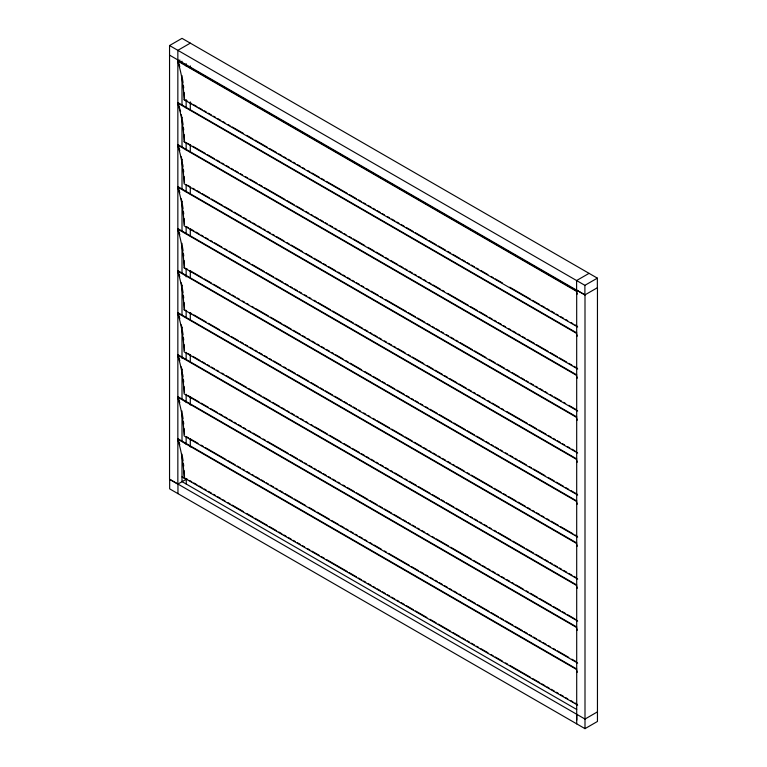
<?xml version="1.0" encoding="UTF-8"?>
<svg xmlns="http://www.w3.org/2000/svg" width="767" height="767" viewBox="0 0 767 767"><rect width="100%" height="100%" fill="white"/><g stroke="black" fill="none" stroke-linecap="round" stroke-linejoin="round"><path stroke-width="1.15" d="M177.618 60.996L178.03 60.67L576.784 290.894L576.372 291.211L177.618 60.996A199.132 114.973 -60 0 1 184.109 99.758L577.685 326.982M177.618 103.008L178.03 102.692L576.784 332.907L576.372 333.223L177.618 103.008A199.132 114.973 -60 0 1 184.109 141.77L577.685 368.994M184.109 99.758L187.627 101.234M177.618 145.021L178.03 144.704L576.784 374.919L576.372 375.245L177.618 145.021A199.132 114.973 -60 0 1 184.109 183.783L577.685 411.016M184.109 141.77L190.734 145.04M177.618 187.043L178.03 186.717L576.784 416.932L576.372 417.258L177.618 187.043A199.132 114.973 -60 0 1 184.109 225.805L577.685 453.029M177.618 229.055L178.03 228.739L576.784 458.954L576.372 459.27L177.618 229.055A199.132 114.973 -60 0 1 184.109 267.817L577.685 495.041M177.618 271.067L178.03 270.751L576.784 500.966L576.372 501.282L177.618 271.067A199.132 114.973 -60 0 1 184.109 309.83L577.685 537.063M184.109 267.817L187.627 269.294M177.618 313.08L178.03 312.763L576.784 542.978L576.372 543.304L177.618 313.08A199.132 114.973 -60 0 1 184.109 351.852L577.685 579.075M184.109 309.83L186.592 310.712M177.618 355.102L178.03 354.776L576.784 585L576.372 585.317L177.618 355.102A199.132 114.973 -60 0 1 184.109 393.864L577.685 621.088M177.618 397.114L178.03 396.798L576.784 627.013L576.372 627.329L177.618 397.114A199.132 114.973 -60 0 1 184.109 435.877L577.685 663.1M177.618 439.127L178.03 438.81L576.784 669.025L576.372 669.351L177.618 439.127A199.132 114.973 -60 0 1 184.109 477.889L577.685 705.122M184.109 477.889L187.627 479.365M186.573 479.078L177.848 484.092L169.545 479.298L169.555 45.541L182.009 38.35L597.359 278.143L597.359 287.73M190.312 43.134L177.848 50.334L177.848 484.092M177.934 61.197L179.919 60.056M589.066 273.349L576.602 280.54L576.602 290.137M169.555 45.541L584.895 285.334L597.359 278.143M169.545 55.128L584.895 294.921L597.455 287.692L597.455 721.459L585 728.65L169.66 488.857L169.66 479.27L585 719.062L597.455 711.862M576.707 714.269L576.794 720.098M585 728.65L585 294.883L576.688 290.089L576.707 723.866M189.698 102.423L191.769 103.622M193.84 104.82L196.946 106.613M199.017 107.811L202.124 109.604M204.195 110.793L206.265 111.992M208.346 113.19L211.452 114.983M213.523 116.181L215.594 117.38M217.665 118.569L220.771 120.361M222.842 121.56L224.913 122.758M228.02 124.551L230.09 125.75M232.161 126.939L243.551 133.525M246.667 135.318L252.88 138.904M254.951 140.102L267.376 147.274M269.447 148.472L276.695 152.652M278.766 153.851L281.882 155.643M283.953 156.842L286.024 158.04M288.095 159.229L291.201 161.032M293.272 162.22L295.343 163.419M297.414 164.617L300.52 166.41M302.591 167.609L304.662 168.798M307.768 170.59L309.839 171.789M311.91 172.987L319.168 177.167M321.239 178.366L324.345 180.159M326.416 181.357L347.125 193.313M349.196 194.511L356.454 198.701M358.525 199.899L361.631 201.692M363.702 202.881L365.773 204.08M367.844 205.278L370.95 207.071M373.021 208.269L375.092 209.458M377.163 210.657L380.269 212.449M382.34 213.648L384.411 214.846M387.517 216.639L389.588 217.838M391.659 219.026L394.775 220.819M396.846 222.018L398.917 223.216M400.988 224.415L404.094 226.207M406.165 227.406L413.413 231.586M415.484 232.785L426.874 239.362M428.945 240.56L436.202 244.74M438.273 245.939L445.522 250.128M447.592 251.317L450.699 253.11M452.77 254.308L460.018 258.498M462.089 259.687L465.195 261.489M467.276 262.678L469.346 263.877M471.417 265.075L474.524 266.868M476.595 268.067L478.666 269.255M480.736 270.454L487.985 274.644M491.091 276.436L493.162 277.635M495.233 278.824L502.481 283.013M509.739 287.194L530.448 299.159M532.519 300.357L539.767 304.537M541.847 305.736L544.953 307.529M547.024 308.727L549.095 309.916M551.166 311.114L554.273 312.907M556.343 314.106L558.414 315.304M560.485 316.503L563.592 318.295M565.663 319.484L567.733 320.683M570.84 322.476L572.911 323.674M574.982 324.872L577.052 326.061M192.805 146.238L205.23 153.41M207.311 154.608L214.559 158.788M216.63 159.987L219.736 161.779M221.807 162.978L223.878 164.176M225.949 165.375L229.055 167.168M231.126 168.356L233.197 169.555M235.268 170.753L238.374 172.546M240.445 173.745L242.516 174.934M245.632 176.736L247.703 177.925M249.774 179.123L257.022 183.313M259.093 184.502L262.199 186.295M264.27 187.493L284.988 199.458M287.059 200.647L294.307 204.837M296.378 206.035L303.627 210.216M305.697 211.414L308.804 213.207M310.875 214.405L312.946 215.604M315.016 216.793L318.132 218.585M320.203 219.784L323.31 221.577M325.381 222.775L327.451 223.974M329.522 225.162L332.629 226.965M334.7 228.154L336.771 229.352M338.841 230.551L341.948 232.343M344.019 233.542L346.09 234.731M349.196 236.524L351.267 237.722M353.338 238.92L364.737 245.498M367.844 247.29L374.056 250.876M376.127 252.075L383.375 256.264M385.446 257.453L388.553 259.256M390.624 260.444L397.881 264.634M399.952 265.833L403.058 267.625M405.129 268.814L407.2 270.013M409.271 271.211L412.378 273.004M414.448 274.202L416.519 275.391M418.59 276.59L421.697 278.383M423.767 279.581L425.838 280.78M428.945 282.572L431.025 283.771M433.096 284.96L440.344 289.149M442.415 290.348L444.486 291.537M447.592 293.339L468.311 305.295M470.382 306.493L477.63 310.673M479.701 311.872L486.949 316.062M489.02 317.25L492.126 319.043M494.197 320.242L496.268 321.44M498.339 322.639L501.445 324.431M503.516 325.63L505.597 326.819M508.703 328.612L510.774 329.81M512.845 331.008L515.951 332.801M518.022 334L520.093 335.189M522.164 336.387L525.27 338.18M527.341 339.378L534.589 343.568M536.66 344.757L548.06 351.334M550.131 352.532L557.379 356.722M559.45 357.911L566.698 362.101M568.769 363.299L571.875 365.092M573.946 366.29L577.052 368.083M187.627 185.259L189.698 186.458M192.805 188.251L194.876 189.449M196.946 190.638L200.053 192.44M202.124 193.629L209.381 197.819M211.452 199.017L222.842 205.594M224.913 206.783L232.161 210.973M234.232 212.171L241.48 216.352M243.551 217.55L246.667 219.343M248.738 220.541L250.809 221.74M252.88 222.929L255.986 224.731M258.057 225.92L261.163 227.713M263.234 228.911L265.305 230.11M267.376 231.308L270.483 233.101M272.553 234.29L274.624 235.488M276.695 236.687L283.953 240.876M287.059 242.669L289.13 243.858M291.201 245.056L302.591 251.634M305.697 253.426L311.91 257.012M313.981 258.211L321.239 262.4M323.31 263.599L326.416 265.392M328.487 266.58L335.735 270.77M337.806 271.969L340.912 273.761M342.983 274.96L345.054 276.149M347.125 277.347L350.231 279.14M352.302 280.338L354.373 281.537M356.454 282.726L359.56 284.519M361.631 285.717L363.702 286.916M366.808 288.708L368.879 289.907M370.95 291.105L378.198 295.285M380.269 296.484L382.34 297.682M385.446 299.475L406.165 311.431M408.236 312.629L415.484 316.809M417.555 318.008L424.803 322.198M426.874 323.386L429.99 325.189M432.061 326.378L434.132 327.576M436.202 328.775L439.309 330.567M441.38 331.766L443.451 332.955M446.557 334.748L448.628 335.946M450.699 337.144L453.805 338.937M455.876 340.136L457.947 341.334M460.018 342.523L472.453 349.704M474.524 350.893L485.914 357.48M489.02 359.272L495.233 362.858M497.304 364.057L504.561 368.237M506.632 369.435L509.739 371.228M511.81 372.426L519.058 376.607M521.129 377.805L524.235 379.598M526.306 380.796L528.377 381.995M530.448 383.184L533.554 384.986M535.625 386.175L537.696 387.373M539.767 388.572L542.883 390.365M544.953 391.563L547.024 392.752M550.131 394.545L552.202 395.743M554.273 396.942L561.521 401.122M563.592 402.32L565.663 403.519M568.769 405.312L576.017 409.501M186.592 226.677L188.663 227.876M190.734 229.074L193.84 230.867M195.911 232.056L199.017 233.858M201.088 235.047L203.159 236.246M205.23 237.444L208.346 239.237M210.417 240.435L212.488 241.624M214.559 242.823L221.807 247.012M224.913 248.805L226.984 249.994M229.055 251.192L240.445 257.77M243.551 259.562L249.774 263.158M251.844 264.347L264.27 271.528M266.341 272.726L273.589 276.906M275.66 278.105L282.918 282.285M284.988 283.483L288.095 285.276M290.166 286.475L292.237 287.673M294.307 288.862L297.414 290.664M299.485 291.853L301.556 293.052M304.662 294.844L306.733 296.043M308.804 297.241L310.875 298.43M313.981 300.233L316.052 301.421M318.132 302.62L330.558 309.791M332.629 310.99L344.019 317.567M346.09 318.765L353.338 322.955M355.418 324.144L362.666 328.334M364.737 329.532L367.844 331.325M369.915 332.514L371.985 333.712M374.056 334.911L377.163 336.703M379.234 337.902L381.304 339.1M384.411 340.893L386.482 342.082M388.553 343.28L391.659 345.073M393.739 346.272L395.81 347.47M397.881 348.659L405.129 352.849M408.236 354.642L410.307 355.84M412.378 357.038L423.767 363.616M426.874 365.408L433.096 368.994M435.167 370.193L442.415 374.373M444.486 375.571L447.592 377.364M449.663 378.562L456.911 382.743M458.982 383.941L466.231 388.131M468.311 389.329L471.417 391.122M473.488 392.311L475.559 393.509M477.63 394.708L480.736 396.501M482.807 397.699L484.878 398.888M487.985 400.69L490.055 401.879M492.126 403.078L499.375 407.267M501.445 408.456L503.516 409.655M506.632 411.448L527.341 423.413M529.412 424.602L536.66 428.791M538.731 429.99L545.989 434.17M548.06 435.368L551.166 437.161M553.237 438.36L555.308 439.558M557.379 440.747L560.485 442.54M562.556 443.738L564.627 444.937M567.733 446.73L569.804 447.928M571.875 449.117L574.982 450.919M189.698 270.483L202.124 277.664M204.195 278.862L211.452 283.042M213.523 284.241L220.771 288.43M222.842 289.619L225.949 291.412M228.02 292.611L230.09 293.809M232.161 295.007L235.268 296.8M237.339 297.989L239.409 299.188M242.516 300.98L244.596 302.179M246.667 303.377L248.738 304.576M251.844 306.369L253.915 307.557M255.986 308.756L268.412 315.937M270.483 317.126L281.882 323.703M283.953 324.901L291.201 329.091M293.272 330.28L300.52 334.47M302.591 335.668L305.697 337.461M307.768 338.659L309.839 339.848M311.91 341.047L315.016 342.839M317.087 344.038L319.168 345.236M321.239 346.425L324.345 348.218M326.416 349.416L329.522 351.209M331.593 352.408L333.664 353.606M335.735 354.805L342.983 358.985M346.09 360.778L348.16 361.976M350.231 363.175L361.631 369.752M364.737 371.544L370.95 375.13M373.021 376.329L380.269 380.509M382.34 381.707L385.446 383.5M387.517 384.698L394.775 388.888M396.846 390.077L404.094 394.267M406.165 395.465L409.271 397.258M411.342 398.457L413.413 399.645M415.484 400.844L418.59 402.637M420.661 403.835L422.732 405.034M425.838 406.826L427.909 408.015M429.99 409.214L437.238 413.403M439.309 414.592L451.734 421.773M453.805 422.972L465.195 429.549M467.276 430.738L474.524 434.927M476.595 436.126L483.843 440.306M485.914 441.504L489.02 443.297M491.091 444.496L493.162 445.694M495.233 446.883L498.339 448.685M500.41 449.874L502.481 451.073M505.597 452.866L507.668 454.064M509.739 455.262L512.845 457.055M514.916 458.244L516.987 459.443M519.058 460.641L526.306 464.831M529.412 466.624L531.483 467.812M533.554 469.011L544.953 475.588M548.06 477.381L554.273 480.967M556.343 482.165L563.592 486.355M565.663 487.553L568.769 489.346M570.84 490.535L577.052 494.13M189.698 312.505L191.769 313.703M193.84 314.892L206.265 322.073M208.346 323.262L219.736 329.839M222.842 331.641L229.055 335.227M231.126 336.425L238.374 340.606M240.445 341.804L243.551 343.597M245.632 344.795L247.703 345.984M249.774 347.183L252.88 348.975M254.951 350.174L257.022 351.372M259.093 352.571L262.199 354.364M264.27 355.552L267.376 357.345M269.447 358.544L271.518 359.742M273.589 360.941L280.837 365.121M283.953 366.914L286.024 368.112M288.095 369.31L295.343 373.491M297.414 374.689L308.804 381.266M310.875 382.465L318.132 386.654M320.203 387.843L323.31 389.636M325.381 390.834L332.629 395.024M334.7 396.213L341.948 400.403M344.019 401.601L347.125 403.394M349.196 404.592L351.267 405.781M353.338 406.98L356.454 408.773M358.525 409.971L360.595 411.17M363.702 412.962L365.773 414.161M367.844 415.35L369.915 416.548M373.021 418.341L375.092 419.539M377.163 420.738L389.588 427.909M391.659 429.108L403.058 435.685M405.129 436.883L412.378 441.063M414.448 442.262L421.697 446.442M423.767 447.64L426.874 449.433M428.945 450.632L431.025 451.83M433.096 453.029L436.202 454.821M438.273 456.01L440.344 457.209M442.415 458.407L445.522 460.2M447.592 461.398L450.699 463.191M452.77 464.39L454.841 465.579M456.911 466.777L464.16 470.967M467.276 472.76L469.346 473.948M471.417 475.147L492.126 487.112M494.197 488.301L501.445 492.491M503.516 493.689L506.632 495.482M508.703 496.68L515.951 500.861M518.022 502.059L525.27 506.239M527.341 507.438L530.448 509.23M532.519 510.429L534.589 511.627M536.66 512.816L539.767 514.619M541.847 515.808L543.918 517.006M547.024 518.799L549.095 519.997M551.166 521.196L558.414 525.376M560.485 526.574L572.911 533.746M574.982 534.944L577.052 536.143M187.627 353.319L190.734 355.111M192.805 356.31L200.053 360.5M202.124 361.688L205.23 363.491M207.311 364.68L209.381 365.878M211.452 367.077L214.559 368.869M216.63 370.068L218.7 371.257M221.807 373.05L223.878 374.248M225.949 375.447L233.197 379.636M235.268 380.825L246.667 387.402M248.738 388.601L255.986 392.79M258.057 393.979L261.163 395.782M263.234 396.97L270.483 401.16M272.553 402.359L279.802 406.539M281.882 407.737L284.988 409.53M287.059 410.728L289.13 411.927M291.201 413.116L294.307 414.909M296.378 416.107L298.449 417.306M300.52 418.504L303.627 420.297M305.697 421.486L307.768 422.684M310.875 424.477L312.946 425.675M315.016 426.874L327.451 434.045M329.522 435.244L340.912 441.821M344.019 443.614L350.231 447.199M352.302 448.398L359.56 452.588M361.631 453.776L364.737 455.569M366.808 456.768L368.879 457.966M370.95 459.165L374.056 460.957M376.127 462.156L378.198 463.345M380.269 464.543L383.375 466.336M385.446 467.534L388.553 469.327M390.624 470.526L392.704 471.715M394.775 472.913L402.023 477.103M405.129 478.896L407.2 480.094M409.271 481.283L416.519 485.473M418.59 486.671L429.99 493.248M432.061 494.437L439.309 498.627M441.38 499.825L444.486 501.618M446.557 502.816L453.805 506.997M455.876 508.195L463.124 512.385M465.195 513.574L468.311 515.366M470.382 516.565L472.453 517.763M474.524 518.962L477.63 520.755M479.701 521.943L481.772 523.142M483.843 524.34L486.949 526.133M489.02 527.332L491.091 528.53M494.197 530.323L496.268 531.512M498.339 532.71L510.774 539.891M512.845 541.08L524.235 547.657M526.306 548.856L533.554 553.045M535.625 554.234L542.883 558.424M544.953 559.622L548.06 561.415M550.131 562.614L552.202 563.803M554.273 565.001L557.379 566.794M559.45 567.992L561.521 569.191M563.592 570.38L566.698 572.172M568.769 573.371L571.875 575.164M573.946 576.362L576.017 577.561M187.627 395.341L199.017 401.918M201.088 403.106L208.346 407.296M210.417 408.495L217.665 412.675M219.736 413.873L222.842 415.666M224.913 416.865L226.984 418.063M229.055 419.252L232.161 421.045M234.232 422.243L236.303 423.442M238.374 424.64L241.48 426.433M243.551 427.631L245.632 428.82M248.738 430.613L250.809 431.811M252.88 433.01L260.128 437.19M263.234 438.992L265.305 440.181M267.376 441.38L288.095 453.335M290.166 454.534L297.414 458.724M299.485 459.912L302.591 461.715M304.662 462.904L306.733 464.102M308.804 465.301L311.91 467.093M313.981 468.292L316.052 469.481M318.132 470.679L321.239 472.472M323.31 473.67L326.416 475.463M328.487 476.662L330.558 477.86M332.629 479.049L335.735 480.842M337.806 482.04L339.877 483.239M342.983 485.032L345.054 486.23M347.125 487.419L354.373 491.609M356.454 492.807L367.844 499.384M369.915 500.583L377.163 504.763M379.234 505.961L382.34 507.754M384.411 508.952L391.659 513.133M393.739 514.331L400.988 518.521M403.058 519.71L406.165 521.512M408.236 522.701L410.307 523.899M412.378 525.098L415.484 526.891M417.555 528.089L419.626 529.278M421.697 530.476L424.803 532.269M426.874 533.468L428.945 534.666M432.061 536.459L434.132 537.648M436.202 538.846L448.628 546.027M450.699 547.216L471.417 559.181M473.488 560.38L480.736 564.56M482.807 565.758L485.914 567.551M487.985 568.75L490.055 569.939M492.126 571.137L495.233 572.93M497.304 574.128L499.375 575.327M501.445 576.525L504.561 578.318M506.632 579.507L509.739 581.3M511.81 582.498L513.88 583.697M515.951 584.895L523.199 589.075M526.306 590.868L528.377 592.066M530.448 593.265L537.696 597.445M539.767 598.644L551.166 605.221M553.237 606.419L560.485 610.609M562.556 611.798L565.663 613.59M567.733 614.789L574.982 618.979M186.592 436.759L188.663 437.947M190.734 439.146L197.982 443.336M201.088 445.128L203.159 446.317M205.23 447.516L225.949 459.481M228.02 460.67L235.268 464.86M237.339 466.058L240.445 467.851M242.516 469.04L244.596 470.238M246.667 471.437L249.774 473.229M251.844 474.428L253.915 475.626M255.986 476.815L259.093 478.608M261.163 479.806L264.27 481.599M266.341 482.798L268.412 483.996M270.483 485.185L273.589 486.987M275.66 488.176L277.731 489.375M279.802 490.573L282.918 492.366M284.988 493.564L292.237 497.745M294.307 498.943L305.697 505.52M308.804 507.313L315.016 510.899M317.087 512.097L329.522 519.269M331.593 520.467L338.841 524.657M340.912 525.855L344.019 527.648M346.09 528.837L348.16 530.035M350.231 531.234L353.338 533.027M355.418 534.225L357.489 535.414M359.56 536.612L362.666 538.405M364.737 539.604L366.808 540.802M369.915 542.595L371.985 543.793M374.056 544.982L381.304 549.172M384.411 550.965L386.482 552.163M388.553 553.362L409.271 565.317M411.342 566.516L418.59 570.696M420.661 571.894L423.767 573.687M425.838 574.886L427.909 576.084M429.99 577.273L433.096 579.066M435.167 580.264L437.238 581.463M439.309 582.661L442.415 584.454M444.486 585.643L447.592 587.445M449.663 588.634L451.734 589.833M453.805 591.031L456.911 592.824M458.982 594.022L461.053 595.211M463.124 596.41L466.231 598.202M468.311 599.401L475.559 603.591M477.63 604.779L489.02 611.357M491.091 612.555L498.339 616.745M500.41 617.934L503.516 619.736M505.597 620.925L512.845 625.115M514.916 626.313L522.164 630.493M524.235 631.692L527.341 633.484M529.412 634.683L531.483 635.881M533.554 637.07L536.66 638.863M538.731 640.062L540.802 641.26M542.883 642.458L545.989 644.251M548.06 645.44L550.131 646.639M553.237 648.431L555.308 649.63M557.379 650.828L568.769 657.405M571.875 659.198L576.017 661.585M189.698 480.564L191.769 481.762M193.84 482.951L196.946 484.744M199.017 485.942L202.124 487.735M204.195 488.934L206.265 490.132M208.346 491.331L211.452 493.123M213.523 494.312L215.594 495.511M217.665 496.709L220.771 498.502M222.842 499.701L224.913 500.889M228.02 502.692L230.09 503.881M232.161 505.079L243.551 511.656M246.667 513.449L252.88 517.035M254.951 518.233L267.376 525.414M269.447 526.603L276.695 530.793M278.766 531.991L281.882 533.784M283.953 534.982L286.024 536.171M288.095 537.37L291.201 539.163M293.272 540.361L295.343 541.56M297.414 542.748L300.52 544.541M302.591 545.74L304.662 546.938M307.768 548.731L309.839 549.929M311.91 551.118L319.168 555.308M321.239 556.506L324.345 558.299M326.416 559.498L347.125 571.453M349.196 572.652L356.454 576.832M358.525 578.03L361.631 579.823M363.702 581.022L365.773 582.22M367.844 583.409L370.95 585.211M373.021 586.4L375.092 587.599M377.163 588.797L380.269 590.59M382.34 591.788L385.446 593.581M387.517 594.77L389.588 595.969M391.659 597.167L394.775 598.96M396.846 600.158L398.917 601.357M400.988 602.546L404.094 604.338M406.165 605.537L413.413 609.727M415.484 610.916L426.874 617.493M429.99 619.295L436.202 622.881M438.273 624.079L450.699 631.251M452.77 632.449L460.018 636.629M462.089 637.828L465.195 639.62M467.276 640.819L469.346 642.017M471.417 643.206L474.524 644.999M476.595 646.197L478.666 647.396M480.736 648.594L487.985 652.775M491.091 654.567L493.162 655.766M495.233 656.964L502.481 661.144M505.597 662.947L507.668 664.136M509.739 665.334L530.448 677.29M532.519 678.488L539.767 682.678M541.847 683.867L544.953 685.669M547.024 686.858L549.095 688.057M551.166 689.255L554.273 691.048M556.343 692.246L558.414 693.435M560.485 694.634L563.592 696.426M565.663 697.625L567.733 698.823M570.84 700.616L572.911 701.815M574.982 703.003L577.052 704.202M182 476.911L186.151 479.298M182.105 481.657L576.726 709.485M584.895 285.334L584.895 294.921M190.302 65.904L190.302 68.301M190.302 101.858L190.302 110.247M190.302 144.992L190.302 152.182M190.302 186.927L190.302 194.118M190.302 228.873L190.302 236.063M190.302 270.809L190.302 277.999M190.302 312.744L190.302 319.935M190.302 354.69L190.302 361.871M190.302 396.625L190.302 405.014M190.302 438.561L190.302 446.95M186.256 479.26L186.256 484.054M186.151 63.642L186.151 66.039M186.151 99.576L186.151 107.965M186.151 142.7L186.151 149.891M186.151 184.626L186.151 191.817M186.151 226.553L186.151 233.743M186.151 268.479L186.151 276.868M186.151 310.405L186.151 317.596M186.151 352.331L186.151 359.512M186.151 394.257L186.151 402.637M186.151 437.382L186.151 444.563M182 61.197L182 63.594M182 75.569L182 105.52M182 117.504L182 147.456M182 159.431L182 189.382M182 201.366L182 231.318M182 243.292L182 273.244M182 285.228L182 315.179M182 327.154L182 358.304M182 369.09L182 399.032M182 411.016L182 440.967M182 454.141L182 481.695M177.954 484.054L177.954 493.651M178.03 312.763A199.132 114.973 -60 0 1 179.785 318.669M181.28 324.815A199.132 114.973 -60 0 1 181.923 327.979M182.498 331.191A199.132 114.973 -60 0 1 183.006 334.45M183.447 337.768A199.132 114.973 -60 0 1 183.706 340.011M184.118 344.556A199.132 114.973 -60 0 1 184.473 350.356M576.372 543.304A199.132 114.973 -60 0 1 577.283 546.229M178.03 144.704A199.132 114.973 -60 0 1 179.785 150.61M181.28 156.756A199.132 114.973 -60 0 1 181.923 159.91M182.68 164.215A199.132 114.973 -60 0 1 183.006 166.391M183.447 169.708A199.132 114.973 -60 0 1 183.706 171.952M184.118 176.496A199.132 114.973 -60 0 1 184.473 182.297M576.372 375.245A199.132 114.973 -60 0 1 577.283 378.16M178.941 273.675A199.132 114.973 -60 0 1 179.785 276.657M181.28 282.802A199.132 114.973 -60 0 1 181.923 285.957M182.498 289.169A199.132 114.973 -60 0 1 183.006 292.438M183.447 295.755A199.132 114.973 -60 0 1 183.706 297.999M184.118 302.543A199.132 114.973 -60 0 1 184.473 308.334M576.372 501.282A199.132 114.973 -60 0 1 577.283 504.207M178.941 105.616A199.132 114.973 -60 0 1 179.785 108.598M180.053 109.604A199.132 114.973 -60 0 1 180.571 111.637M181.28 114.743A199.132 114.973 -60 0 1 181.923 117.897M182.498 121.109A199.132 114.973 -60 0 1 183.006 124.379M183.447 127.696A199.132 114.973 -60 0 1 183.706 129.939M184.118 134.484A199.132 114.973 -60 0 1 184.473 140.275M576.372 333.223A199.132 114.973 -60 0 1 577.283 336.147M178.03 354.776A199.132 114.973 -60 0 1 179.785 360.691M181.28 366.837A199.132 114.973 -60 0 1 181.923 369.991M182.68 374.286A199.132 114.973 -60 0 1 183.006 376.472M183.447 379.79A199.132 114.973 -60 0 1 183.706 382.024M184.118 386.568A199.132 114.973 -60 0 1 184.473 392.368M576.372 585.317A199.132 114.973 -60 0 1 577.283 588.241M178.941 63.594A199.132 114.973 -60 0 1 179.785 66.585M182.498 79.097A199.132 114.973 -60 0 1 183.006 82.366M183.447 85.683A199.132 114.973 -60 0 1 183.706 87.917M184.118 92.462A199.132 114.973 -60 0 1 184.473 98.262M576.372 291.211A199.132 114.973 -60 0 1 577.283 294.135M178.03 186.717A199.132 114.973 -60 0 1 179.785 192.622M181.28 198.768A199.132 114.973 -60 0 1 181.923 201.932M182.498 205.144A199.132 114.973 -60 0 1 183.006 208.413M183.447 211.73A199.132 114.973 -60 0 1 183.706 213.964M184.118 218.509A199.132 114.973 -60 0 1 184.473 224.309M576.372 417.258A199.132 114.973 -60 0 1 577.283 420.182M178.03 396.798A199.132 114.973 -60 0 1 179.785 402.704M182.498 415.215A199.132 114.973 -60 0 1 183.006 418.485M183.447 421.802A199.132 114.973 -60 0 1 183.706 424.046M184.118 428.59A199.132 114.973 -60 0 1 184.473 434.381M576.372 627.329A199.132 114.973 -60 0 1 577.283 630.253M178.941 441.734A199.132 114.973 -60 0 1 179.785 444.716M182.498 457.237A199.132 114.973 -60 0 1 183.006 460.497M183.447 463.814A199.132 114.973 -60 0 1 183.706 466.058M184.118 470.602A199.132 114.973 -60 0 1 184.473 476.403M576.372 669.351A199.132 114.973 -60 0 1 577.283 672.266M178.941 231.653A199.132 114.973 -60 0 1 179.785 234.644M182.498 247.156A199.132 114.973 -60 0 1 183.006 250.425M183.447 253.743A199.132 114.973 -60 0 1 183.706 255.986M184.118 260.531A199.132 114.973 -60 0 1 184.473 266.322M576.372 459.27A199.132 114.973 -60 0 1 577.283 462.194"/></g></svg>
